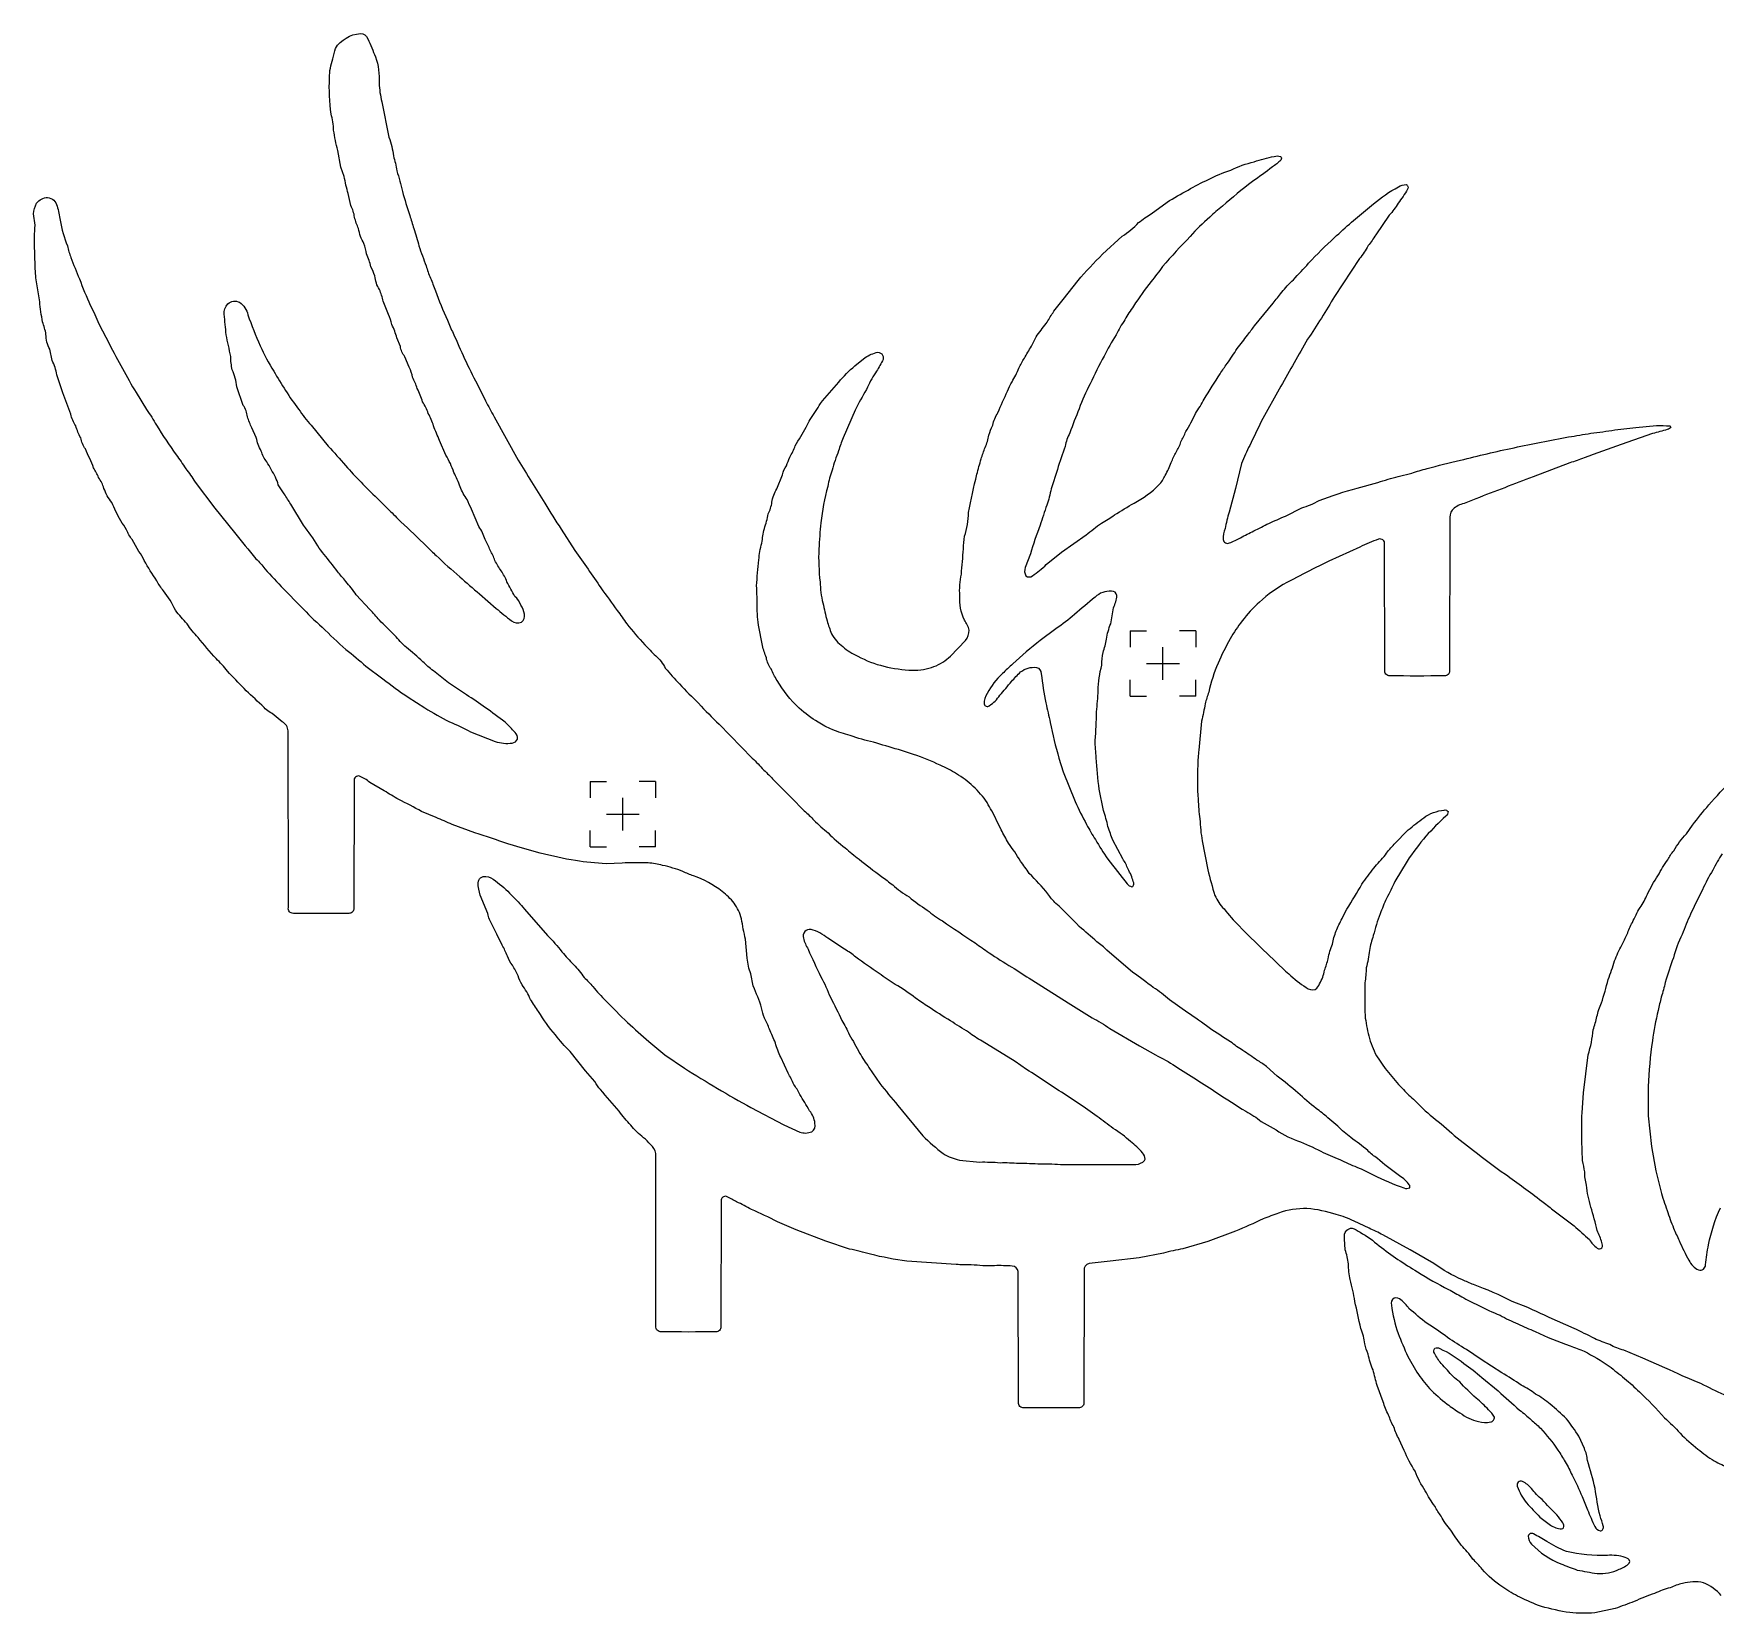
# Model space of a CAD drawing. Header units: millimetres. Extents: x 0 to 1200, y 0 to 744.
# Drawn here: x 0 to 514, y 261 to 743 of the extents above; entities that cross this region are included whole.
import ezdxf

# ---------------------------------------------------------------- set-up
doc = ezdxf.new("R2010")
doc.units = ezdxf.units.MM
doc.layers.add('REZ', color=7, linetype='CONTINUOUS')
doc.layers.add('ZNACENI', color=34, linetype='CONTINUOUS')

msp = doc.modelspace()

# ---------------------------------------------------------------- linework, layer by layer
at = {"layer": 'REZ', "color": 7}
for points in [[(516.4886, 327.5951, -0.019612), (509.3933, 330.9917, -0.020485), (498.3997, 335.8432), (491.5899, 338.7215), (485.8562, 341.1791, -0.066363), (481.568, 342.9007, -0.016307), (476.8341, 344.7535, 0.011308), (470.6092, 347.8363), (462.9863, 351.1663, 0.012105), (456.4904, 354.1986), (451.7593, 356.0582, 0.03494), (439.897, 361.2275, -0.007674), (436.507, 362.7028, -0.052546), (427.8008, 367.6434), (420.5369, 371.8401), (412.1795, 376.4154, 0.012437), (408.0238, 378.4568), (403.4134, 380.6078, 0.062344), (397.9923, 382.6126, 0.05671), (389.0211, 384.4983, 0.088484), (380.3665, 383.0919, 0.008514), (375.6077, 381.2989, -0.015857), (367.1496, 377.5705), (358.7191, 374.3792), (351.1282, 372.1793, 0.023217), (345.1777, 370.8488), (337.7539, 369.4528), (328.947, 368.3776), (322.488, 367.6767, 0.392603), (320.9423, 365.4727), (320.8799, 324.9951, -0.424592), (319.2422, 323.5803), (302.5265, 323.5822, -0.470756), (300.8853, 325.2524), (300.8114, 365.2258, 0.373291), (298.996, 366.8918, 0.021858), (293.5439, 367.01, -0.040407), (286.4577, 367.3023, -0.045604), (281.867, 367.404), (266.7922, 368.4398, -0.036985), (255.6651, 370.5544, -0.002939), (249.3084, 372.1115), (242.0419, 374.4909), (232.9678, 377.9396), (227.2586, 380.4565, 0.013087), (219.3091, 384.2055, 0.024569), (214.7668, 386.5209, 0.024395), (211.7305, 388.1562, 0.523592), (210.0288, 386.7988), (209.9521, 348.3277, -0.438705), (208.4245, 346.8037, -0.006237), (191.7174, 346.7993, -0.472854), (190.1363, 348.5283), (190.0844, 401.2679, 0.196209), (188.4364, 404.0255, 0.057597), (186.3647, 406.127, -0.078489), (182.4319, 409.9903, -0.033488), (178.873, 414.1872, -0.006282), (173.2146, 420.824, -0.059525), (171.4309, 423.2425), (168.5699, 426.5585), (163.8909, 432.4704, -0.034404), (159.4198, 437.5417, -0.049531), (154.2756, 444.6632, -0.026944), (151.7797, 448.3805, 0.06358), (149.2166, 452.8202, -0.036887), (148.0249, 455.5774, 0.040366), (146.2568, 458.8225, -0.070364), (144.7418, 461.6042, 0.029026), (143.1786, 464.9577), (141.5295, 468.2756), (140.1276, 471.1958, -0.092902), (138.7148, 474.6116), (136.4572, 480.1781, -0.08459), (135.7985, 484.0455, -0.442779), (138.1385, 485.9603, -0.141533), (141.071, 484.6337, -0.034517), (146.0045, 480.2455, -0.025558), (149.9647, 475.9528), (156.9889, 467.9354, -0.032688), (161.4007, 462.9353, 0.018536), (164.9797, 459.012, -0.035165), (168.1934, 455.0927, -0.030498), (170.8481, 452.3051, 0.033614), (174.8264, 447.9532, 0.007839), (181.419, 441.3668, 0.012502), (187.984, 435.4836, -0.012189), (192.8259, 431.4769), (198.8704, 427.3547, 0.016032), (219.154, 415.3495), (229.2259, 410.0837), (234.0471, 407.8379, 0.188083), (237.735, 407.9625, 0.337146), (238.7078, 410.5337, 0.145836), (237.0791, 414.356, 0.004848), (234.0865, 419.368, 0.036688), (232.2742, 422.3683, 0.024298), (230.4959, 425.8827), (228.2534, 430.7053, -0.03373), (226.6296, 435.034, 0.015187), (224.7864, 439.2717, 0.031039), (223.3372, 442.6725, -0.072957), (222.4119, 445.79, 0.026751), (219.8357, 452.4749), (219.1093, 456.175, -0.079251), (218.0296, 460.9791), (217.5334, 466.7751, -0.036555), (216.3072, 473.0188, 0.078709), (214.0028, 477.7877, 0.056867), (210.3508, 481.3784, 0.077324), (201.572, 486.138, -0.044493), (198.371, 487.4657, 0.042352), (192.1382, 489.3221, 0.024311), (187.7222, 490.1315, 0.01712), (179.7764, 490.0275), (174.9033, 489.799, -0.019252), (165.5585, 490.7738, -0.02328), (154.7724, 493.1078), (149.3866, 494.5943), (144.9178, 495.8798, 0.013392), (134.8136, 499.2564), (127.8624, 501.7932, 0.01736), (122.9943, 503.9258), (118.5172, 505.795, 0.019373), (111.5234, 509.4364, -0.001971), (107.1225, 512.0932), (102.701, 514.7002, 0.07139), (99.5352, 516.611, 0.523963), (97.8987, 515.1686), (97.8311, 476.1927, -0.439052), (96.3096, 474.6627, -0.006488), (79.3551, 474.6624, -0.472158), (77.8152, 476.4311), (77.7667, 530.4228, 0.265645), (75.9101, 533.2134), (72.8962, 535.7341, -0.095349), (69.6828, 538.3174, -0.025833), (59.2384, 548.6615, 0.02965), (55.7617, 552.5035, -0.01843), (50.2406, 558.9527, -0.050609), (46.9094, 563.1184, -0.024719), (43.3534, 567.2815, 0.060036), (39.6749, 573.246, -0.075848), (37.6609, 576.3113, -0.021393), (33.7728, 582.4527, 0.07294), (32.1084, 585.2642), (30.1166, 588.9209, -0.08968), (28.4114, 591.8696, -0.030185), (25.1161, 597.5064, -0.02744), (23.8764, 600.2139, -0.087351), (21.4952, 604.5283, 0.074488), (19.8564, 607.8505, 0.052743), (18.2867, 610.851, 0.049302), (17.1805, 613.6286, -0.045706), (15.8291, 616.5697, -0.098199), (14.3761, 619.9689, -0.046274), (12.8838, 623.6018, -0.09164), (11.3314, 627.2099, -0.002486), (8.8956, 633.7028), (7.1104, 639.2149, 0.075923), (5.6555, 643.6135), (4.8982, 647.0508, -0.126486), (3.7669, 651.5834, 0.052203), (2.7201, 655.4009, -0.020675), (1.8626, 661.5473), (0.6854, 668.8116, -0.016244), (0.4062, 674.4474, -0.010019), (0.2577, 681.3753, -0.018936), (0.4666, 684.9071), (0, 688.4115, -0.113114), (0.9145, 691.6742, -0.209579), (4.2737, 693.4383, -0.302127), (7.1701, 690.7826, -0.017711), (8.1566, 686.4401, 0.068128), (10.3569, 678.5993, 0.042566), (11.3935, 675.0276, 0.01348), (13.9859, 668.5996, 0.013696), (17.301, 660.4704, -0.024716), (19.9236, 654.805), (23.1447, 648.6374, 0.016574), (31.3286, 633.7727), (34.4853, 628.5786, -0.034708), (37.5006, 623.8261, 0.011715), (43.5202, 614.8166, -0.014757), (46.4724, 610.5381, -0.018346), (49.3347, 606.4724), (55.3341, 598.4548), (61.3816, 591.034, 0.00757), (67.9309, 583.0326, -0.036924), (70.6671, 579.9149, -0.005295), (76.3023, 573.7997), (81.6621, 568.4456, 0.033884), (88.1862, 562.1104, 0.020916), (95.4206, 555.3205, -0.020251), (101.5319, 550.1522), (106.7009, 546.3314, 0.02168), (114.3865, 540.7378), (119.5339, 537.4684, 0.020861), (127.0357, 533.2424, -0.016609), (133.5079, 530.153), (141.0346, 527.1942, 0.118835), (146.192, 526.7104, 0.270303), (147.8499, 527.9237, 0.219311), (147.0677, 529.9572, 0.022392), (144.0193, 533.12, -0.001398), (138.093, 537.5183, 0.007927), (132.2223, 541.4564), (126.7331, 545.108), (122.119, 548.7859, -0.023493), (118.8874, 551.5685, 0.02165), (113.871, 555.9178, -0.035253), (110.2985, 559.6604, -0.003145), (105.6333, 564.2688, 0.016668), (102.7538, 567.4941), (98.5702, 572.0126, 0.025103), (95.4204, 576.0919, -0.018851), (92.8256, 579.1553, 0.016749), (88.7404, 584.3456, -0.059363), (86.8583, 586.9558, 0.030455), (82.4213, 593.2704), (78.5509, 599.6534, 0.023721), (76.577, 602.8368), (74.7538, 605.5825, 0.041553), (73.88, 607.9712, 0.005504), (71.2651, 612.6395, -0.107613), (69.5557, 615.9325, -0.078373), (68.0197, 620.0474), (66.6655, 622.9874, -0.03512), (65.3217, 626.4318, 0.121714), (64.0248, 629.8956), (62.102, 635.6007, 0.064962), (60.7045, 640.7733, -0.06441), (60.2287, 644.8273, 0.006274), (58.7989, 651.4869, 0.020029), (58.1712, 657.7154, -0.213448), (59.307, 660.8884, -0.314258), (62.9192, 661.3776, -0.178933), (65.4738, 657.5674, 0.027258), (69.2315, 648.1211, 0.040354), (73.3878, 640.3403, 0.034238), (80.9545, 628.7209, 0.026455), (84.7496, 623.7912), (89.9728, 617.4526, -0.015929), (95.2894, 611.4668, 0.017002), (104.922, 601.5045), (108.6348, 597.9148, 0.004366), (112.2109, 594.3019, -0.007924), (120.0491, 586.8347, 0.02281), (122.983, 584.0206, 0.021384), (130.1796, 577.5428, 0.021397), (136.2628, 572.3067), (141.3248, 567.8607, 0.014975), (145.9895, 564.0709, 0.248368), (149.0191, 563.6509, 0.288868), (149.9606, 566.0802, 0.120067), (148.8513, 568.8675, 0.107914), (147.06, 571.5221, -0.019118), (144.6163, 576.0005, 0.038596), (142.8865, 579.2849, -0.021404), (140.8928, 582.4601, 0.073281), (139.4802, 585.6259, 0.047608), (137.939, 588.8868, 0.072575), (136.0659, 592.8487), (133.7303, 598.1328, 0.006813), (132.4522, 601.1043, -0.082477), (130.3529, 604.9859, 0.027554), (128.3994, 609.428, 0.045994), (125.9773, 614.6763), (124.036, 619.1235, -0.018716), (122.1864, 623.6087, 0.060243), (120.5864, 627.4471, 0.046116), (118.8441, 630.9765, 0.040544), (117.2008, 635.047, 0.038365), (115.7906, 638.4638, 0.077668), (114.7468, 641.5324), (113.4194, 644.7335, -0.141342), (112.0534, 647.9186), (110.9998, 650.4829, 0.039649), (109.4505, 654.5924, 0.061627), (108.4419, 657.6755), (106.7463, 661.7243, 0.058692), (105.6572, 665.2742, -0.117508), (104.2463, 669.4409, 0.024607), (103.06, 672.2004, 0.04758), (101.7084, 676.1417, 0.039257), (100.9199, 679.3159, -0.08697), (99.2711, 683.8843, -0.041384), (98.0433, 687.3767, 0.090413), (96.9207, 690.9127, -0.010797), (96.1222, 694.5829, -0.036986), (94.9092, 699.832), (93.8098, 702.6274), (92.9501, 707.7727, -0.038678), (91.6636, 713.9915, 0.057518), (90.8737, 718.9156, -0.041099), (90.3887, 729.9671, -0.094368), (91.4581, 735.7757, -0.016886), (92.2108, 738.9648, -0.241539), (99.8116, 743.474, -0.336402), (102.0824, 741.8916, -0.008864), (104.4447, 736.3692, -0.096895), (105.5364, 728.3193, 0.046313), (106.3606, 722.6592), (108.5571, 711.8161, -0.054879), (109.9122, 706.1258, -0.038447), (110.9652, 701.5608, -0.013493), (112.6792, 695.269, 0.014304), (114.8896, 687.9325, -0.022805), (116.1125, 683.9379, -0.032521), (117.7017, 678.5947, 0.012604), (119.9381, 672.5193, 0.044621), (121.2332, 668.8047, -0.006347), (122.7569, 664.9347, 0.025777), (126.4514, 655.9624, 0.04383), (128.2184, 651.9431, 0.022333), (135.4633, 636.4394), (138.0365, 631.2537, -0.004366), (140.6707, 626.3433), (148.0664, 613.1527, 0.006517), (156.1697, 600.005, 0.01817), (161.21, 592.0903), (165.375, 585.5635, -0.005919), (173.3142, 574.0983, 0.002528), (178.3136, 567.1669, -0.017047), (181.1907, 563.1073, 0.012666), (186.7068, 556.7545, 0.005808), (190.044, 553.3662, -0.101013), (192.989, 549.5853, 0.030495), (197.3699, 544.763, 0.020405), (203.1684, 538.8569, 0.019719), (209.4546, 532.449), (219.5462, 522.1403, -0.010328), (223.0506, 518.4686, -0.024959), (226.149, 515.3784), (231.4524, 510.1222), (235.4439, 505.9698, -0.04641), (238.3871, 503.1082, 0.025096), (242.7741, 499.2252, 0.045718), (247.9129, 494.7276, 0.022897), (252.2065, 491.2082, 0.016806), (259.0383, 485.9682, -0.012391), (262.4538, 483.3472, 0.043676), (267.4413, 479.692, 0.025933), (273.0253, 475.6653, 0.05226), (277.6555, 472.3549, 0.001925), (287.6209, 465.6246, -0.003763), (291.8851, 462.6376, 0.011608), (298.8235, 458.2588, -0.007578), (304.9425, 454.3166), (316.0316, 447.2807), (323.408, 442.7519, -0.028349), (328.806, 439.4836), (337.8612, 434.1783), (342.7289, 431.441, -0.026822), (348.8089, 428.0084, -0.001034), (361.6485, 419.7651, 0.007703), (370.3426, 414.1916, -0.048173), (375.0537, 411.0762), (378.7228, 409.0676, 0.06596), (386.1193, 405.191, -0.02323), (393.3054, 402.0139, 0.042328), (399.0149, 399.4978, 0.0265), (404.2855, 397.1294, -0.023231), (409.2918, 394.7268, 0.023029), (418.6466, 390.7531, 0.246528), (420.405, 390.8351, 0.327235), (420.0481, 391.9809, 0.099011), (416.8427, 394.7564, -0.026495), (410.5391, 399.8035, -0.044859), (407.6123, 402.17, 0.014389), (402.4088, 406.1817, -0.053812), (398.4954, 409.641), (395.3802, 412.2011, 0.035773), (391.8126, 415.0486, -0.017134), (386.2642, 419.8279, 0.016769), (379.9475, 424.8873), (376.6297, 427.8716, 0.049909), (373.7345, 429.79, 0.007802), (369.4665, 432.7676, -0.040738), (365.6877, 435.4422, -0.012286), (359.1828, 439.6587, 0.019642), (352.5895, 444.2669), (346.9894, 448.2545, 0.059974), (342.0333, 451.9856, 0.014891), (335.8691, 456.6465), (327.9174, 463.4012, 0.046079), (324.8193, 465.9505, 0.019335), (319.4349, 470.6127, 0.0257), (312.3405, 477.6864, -0.064281), (309.8858, 480.6703, 0.014745), (304.1991, 486.8668, 0.007087), (301.4958, 490.6442, 0.025272), (297.8193, 496.1013, -0.005982), (295.6104, 500.1876, 0.005536), (292.7695, 505.9777, -0.045779), (291.3158, 508.5461, 0.106766), (281.8988, 517.3468, 0.035329), (276.9678, 519.9311, 0.032667), (268.8295, 523.2244), (264.1971, 524.7186, -0.003362), (256.6178, 526.9464, -0.034668), (249.484, 529.0424, -0.034502), (243.9714, 530.8265, -0.044919), (239.659, 533.0933, -0.050939), (233.9213, 537.3522, -0.080386), (227.1523, 545.8592, -0.040125), (225.3106, 549.3475, -0.128035), (223.8659, 552.7501, -0.030262), (222.6318, 556.4899), (221.4811, 562.765, -0.03958), (221.0002, 569.5675, 0.023711), (220.8698, 574.7227, -0.013999), (221.579, 582.6682, -0.059694), (222.4896, 587.7924, -0.032078), (223.261, 592.2241, 0.026656), (224.4494, 596.733, 0.077966), (225.5591, 600.2744, -0.109294), (227.0854, 604.3934), (228.7689, 608.6973, -0.110161), (230.0061, 611.4356, -0.014033), (231.0022, 614.0238, 0.036467), (232.6895, 617.5759, -0.003758), (236.0528, 623.1845, -0.039817), (237.2718, 625.6093, 0.033569), (240.3575, 630.4734, -0.011616), (245.953, 637.0028, -0.033712), (250.8881, 641.9884), (254.0733, 644.5588, -0.086797), (257.8739, 646.1156, -0.591239), (259.3161, 643.4747, -0.02742), (257.2045, 639.8527, 0.038426), (254.4264, 634.7518, 0.017172), (250.9962, 628.4208), (247.292, 619.9526, 0.021488), (245.9255, 616.0175, 0.019397), (243.9286, 610.093, 0.027178), (242.6002, 605.1418, 0.032609), (240.4851, 594.0149, 0.006388), (239.885, 586.0114, 0.038273), (240.2677, 575.9183, 0.051244), (241.1139, 569.5172, 0.009812), (242.4286, 564.0603, 0.020705), (243.7506, 560.1067, 0.10727), (247.2364, 556.1629, 0.07732), (251.7845, 553.2576, 0.067668), (259.7701, 550.1997, 0.052196), (268.509, 548.965, 0.089421), (275.0585, 550.0557, 0.103088), (280.0913, 553.2968), (284.7284, 558.0856, 0.144714), (285.8646, 561.2281, 0.094856), (284.3527, 564.2876, -0.128463), (282.9622, 571.7137, -0.06711), (283.4356, 578.2693, 0.003116), (284.0617, 586.0119, -0.039453), (284.3852, 589.8789, 0.080278), (285.6023, 597.1267, -0.007668), (288.1563, 608.822, -0.006094), (289.4969, 613.518, -0.019114), (290.6769, 617.0303, 0.087193), (291.8373, 620.8007, -0.028089), (293.0067, 623.8172, -0.098313), (294.6182, 627.6508, -0.010653), (297.5333, 634.1952, -0.055637), (298.9131, 637.1246, 0.030441), (301.0409, 641.2445, -0.033074), (302.6844, 644.3146, -0.003562), (304.8173, 647.9323), (306.281, 650.7901, -0.025961), (309.3837, 654.9279, -0.003189), (311.3626, 658.1092, -0.023612), (314.5176, 662.2174), (319.0855, 668.0042, -0.021141), (326.5714, 676.0821), (332.5727, 681.5406, 0.061445), (337.5756, 685.7619, -0.023575), (341.4577, 688.4639), (346.274, 691.9287, -0.029338), (352.717, 695.6925, -0.042902), (358.9047, 698.8653, -0.051078), (365.7177, 701.7357, -0.058219), (372.8918, 704.338, -0.022192), (378.9647, 705.9764, -0.145334), (380.954, 705.9209, -0.456569), (380.9993, 704.8342, -0.056807), (378.4741, 702.7634, -0.013418), (372.3428, 698.2472, 0.017532), (363.1816, 690.7828, 0.034371), (359.3396, 687.3805, 0.041573), (353.3729, 681.5339, 0.016343), (344.9078, 672.2871, -0.005528), (341.4296, 667.7263, 0.023577), (336.0468, 660.2035, 0.047116), (333.4189, 656.0407, 0.054904), (330.7277, 651.404, 0.02874), (327.0144, 644.9401, 0.020101), (322.803, 636.432, 0.040684), (319.402, 628.8385, 0.008175), (316.5568, 621.5149, 0.062009), (315.1182, 617.3596, 0.015318), (312.7722, 610.3293), (310.8546, 604.3719, -0.037919), (309.5203, 599.4232, -0.008821), (307.4853, 593.2644, 0.016747), (304.5139, 584.4927), (302.9783, 580.3787, 0.24221), (303.178, 577.8167, 0.373044), (305.1427, 577.8191, 0.035846), (309.3935, 581.2209), (314.0615, 584.9837), (321.5439, 590.3234, -0.014123), (326.257, 593.9001, 0.008301), (330.2258, 596.3926, -0.013555), (336.2253, 600.0197, 0.079785), (343.8136, 605.6302, 0.113681), (345.6857, 608.4962, 0.049344), (347.5693, 612.4671, -0.018717), (349.0259, 615.6147, 0.068711), (350.5265, 618.7441, 0.032496), (351.9917, 621.8881, 0.029801), (354.9706, 627.4059, 0.016142), (357.655, 631.7953, -0.014439), (362.4838, 639.5476, -0.006132), (364.6142, 642.6661, 0.02126), (367.6725, 647.2607, 0.023768), (370.8398, 651.3599, 0.016994), (372.9495, 654.1502), (378.6553, 661.1455, 0.005591), (381.3018, 664.4308, -0.03353), (384.8693, 668.2931, 0.015162), (389.4963, 673.3135, -0.01794), (397.4527, 681.1549, -0.008863), (402.642, 685.8599), (409.34, 691.4662, -0.047191), (416.9376, 696.6685, -0.13815), (419.285, 697.3273, -0.515485), (419.7601, 695.9359, -0.04196), (416.8463, 691.6512, -0.043251), (414.18, 688.0044), (410.0341, 681.9698, -0.023098), (407.6883, 678.6904, -0.057597), (405.0947, 674.7634), (397.4656, 663.1698, -0.00974), (389.2351, 650.0749, 0.004984), (381.0413, 635.7144), (375.0777, 624.9313, 0.003986), (371.5444, 617.6427, 0.02066), (369.0661, 612.1676), (367.1754, 604.4486), (365.273, 597.2347, 0.036142), (364.0246, 592.2504, 0.11068), (363.4677, 588.9003, 0.527632), (365.347, 587.857, 0.029173), (368.6832, 589.4351, -0.015324), (372.8231, 591.5147, -0.004371), (377.3657, 593.8294, 0.003708), (382.4348, 596.0803), (387.4119, 598.5535, 0.056934), (392.7238, 600.822, -0.025923), (404.4038, 604.6202), (410.6833, 606.364, -0.008008), (416.9362, 608.1718), (421.0299, 609.1554, -0.03114), (425.7014, 610.5553, -0.014478), (435.8843, 613.1382, -0.008228), (452.3058, 616.96, -0.011599), (468.9527, 620.2374, 0.005288), (475.7293, 621.3847, 0.021027), (483.0531, 622.4183), (489.5098, 623.1305), (495.7741, 623.7034, -0.031115), (499.8603, 623.6002), (500.1489, 623.3535, -0.272832), (499.105, 622.495, -0.007125), (494.6138, 621.2783), (484.9809, 617.9712, 0.007006), (473.7, 613.8131, -0.018747), (469.3178, 612.3186), (458.0963, 608.0172, 0.007572), (449.4571, 604.726, 0.011229), (440.6193, 601.3105, -0.027317), (436.5033, 599.7768, 0.121277), (433.3402, 597.9088, 0.178602), (432.6554, 594.9526), (432.6156, 548.7126, -0.433293), (431.0363, 547.2398, -0.006278), (414.3294, 547.2482, -0.471603), (412.8026, 549.0296), (412.7558, 587.5164, 0.549956), (410.926, 588.9909, 0.045817), (405.1952, 586.5923), (395.7344, 582.266, 0.012445), (390.7512, 579.8076, 0.007552), (382.9191, 575.775, 0.062842), (374.4957, 569.752, 0.053382), (369.2359, 564.0334, 0.046201), (365.6091, 558.534, 0.031342), (361.8669, 551.0818, 0.050962), (359.017, 542.2598, 0.046397), (357.9638, 538.695, -0.01037), (356.8116, 533.4209), (355.9642, 524.5195, 0.026125), (355.6601, 519.8943, 0.031151), (355.7551, 509.5254, 0.026924), (356.3233, 503.5092, 0.031818), (357.0009, 496.7881), (358.7423, 488.007, 0.021124), (360.9027, 480.1497, 0.097914), (363.6816, 476.0494, 0.035343), (368.3107, 470.8326, 0.014604), (383.4792, 456.1444, 0.045233), (388.7572, 452.0234, 0.225412), (391.5591, 451.4204, 0.166339), (392.8776, 453.156, 0.09427), (394.3759, 457.2865, 0.022849), (395.526, 460.811, -0.068946), (396.8041, 465.2829, -0.053409), (397.9696, 469.3013, -0.03614), (399.754, 473.0633, -0.029284), (401.2148, 475.9591, 0.011607), (405.7883, 483.5669, -0.012469), (409.417, 488.4503, -0.019654), (413.0572, 492.5861, -0.053205), (415.7118, 495.7908), (419.9802, 500.1584, -0.012637), (424.6801, 503.8985, -0.129953), (430.9481, 506.224, -0.329488), (432.1174, 505.7756, -0.22717), (431.4368, 504.3678, 0.022913), (425.3664, 498.2224, 0.030801), (419.5956, 490.6103), (415.8673, 484.4027, -0.021391), (413.3146, 479.2085, 0.020304), (411.3865, 474.5058, 0.024757), (409.2771, 467.8776, 0.031211), (408.1097, 463.3599, -0.022307), (407.1561, 458.0035, -0.020876), (406.7095, 453.4373, 0.009646), (406.7656, 443.4745, 0.041312), (407.9316, 437.2058, 0.066622), (410.2813, 431.1774, 0.054732), (418.105, 421.2797, 0.040558), (421.5379, 417.8627, 0.03047), (427.4669, 412.3745, -0.018863), (434.0444, 406.7873), (439.9082, 402.2405, 0.020507), (449.6438, 394.9556, -0.003871), (460.7549, 386.7652, -0.012088), (464.1416, 384.0748, -0.011668), (470.6056, 379.1544, -0.015969), (475.296, 374.9669, 0.098786), (477.7022, 372.3862, 0.365339), (479.1427, 372.4493, 0.217879), (479.1241, 374.0664, 0.03179), (477.7247, 377.7359, 0.009288), (475.7818, 384.9331, -0.045153), (474.3883, 391.6077, -0.058333), (473.8804, 395.6484, 0.03042), (473.2374, 399.133), (472.9792, 405.2776, -0.011842), (473.0787, 413.7384), (473.5277, 419.8039), (474.9506, 431.4676, 0.053215), (476.4811, 439.0857, 0.024163), (477.6167, 443.1165, -0.058972), (479.0051, 447.2926, 0.019827), (481.017, 454.4612, 0.030306), (483.0141, 460.1356, -0.035615), (485.2464, 464.9624, 0.008488), (486.8404, 468.3031, -0.043735), (488.4361, 471.8932, -0.023179), (490.7725, 476.4268, 0.0492), (493.0311, 480.4925, -0.037447), (496.2477, 486.1619, -0.025426), (499.2444, 491.0715, -0.041353), (501.0757, 493.7993, -0.057634), (504.9317, 498.9538), (506.7587, 501.618, -0.009195), (511.7887, 507.8006, -0.02121), (518.9738, 515.4038, -0.013223)], [(515.8779, 492.9024, 0.042874), (513.0528, 487.8211, 0.047963), (509.8856, 481.8811, 0.014369), (506.2116, 474.4007, 0.022637), (503.634, 468.2166, 0.059798), (500.9939, 461.0581, 0.029423), (498.5064, 453.5863, -0.006898), (497.2825, 449.0921, 0.028073), (496.3663, 444.9704, 0.039499), (494.56, 435.7161, 0.025311), (493.2399, 421.7593, 0.008443), (493.3149, 412.7883), (494.3084, 403.4474), (495.5966, 395.979), (497.0872, 389.8447, 0.019813), (499.0852, 383.9207, 0.029992), (501.0452, 378.481, 0.017351), (502.741, 374.6823, 0.023168), (505.7142, 368.662, 0.178267), (508.6505, 365.7103, 0.482046), (510.8282, 367.2884, -0.023582), (511.6926, 373.4314, -0.053161), (515.3221, 384.6812, 0.036457)], [(515.6156, 266.241, 0.115242), (510.1535, 270.1397, 0.124904), (503.7438, 269.8906, 0.055887), (500.0174, 268.624, 0.044521), (495.2426, 266.8699, 0.021748), (489.0039, 264.4241, -0.005958), (483.1652, 262.2199), (476.9342, 260.9627, -0.051092), (469.3422, 261.0022, -0.032318), (460.6326, 262.9161, -0.035029), (454.0501, 265.7393, -0.037716), (448.8155, 268.7983, -0.066001), (442.54, 274.2859, 0.028942), (439.6868, 277.3829, 0.041272), (436.1253, 281.6393, -0.011556), (432.9476, 286.2095, -0.058364), (429.9884, 290.4849, -0.055615), (428.1481, 293.4736, -0.051724), (425.1778, 298.2448, -0.052445), (422.037, 304.1956, -0.033206), (418.7053, 310.5675), (417.1899, 313.9408, -0.045421), (415.5508, 317.763, -0.052294), (413.9711, 321.3597, -0.062298), (412.312, 325.4237), (410.42, 330.3914, 0.003592), (409.219, 335.1453, -0.048361), (407.7262, 340.0283, -0.060299), (406.6694, 343.0914, 0.072142), (405.4879, 347.8534, -0.005304), (403.668, 356.1018, 0.033151), (402.2183, 362.7531, -0.066181), (401.7353, 367.5543, 0.039918), (400.7194, 371.8847, -0.020494), (400.4556, 376.229, -0.418374), (402.8048, 378.47, -0.08002), (405.2588, 377.2145, -0.061291), (411.0506, 373.0861, 0.030357), (422.7727, 365.1635, 0.029424), (432.2967, 359.7822, 0.016606), (436.3695, 357.5409, 0.043379), (441.3165, 354.9951, 0.026245), (448.025, 351.8722, 0.03179), (453.4476, 349.2673, 0.018198), (458.7339, 346.9369, 0.036713), (469.4248, 342.5618, -0.005134), (473.7174, 340.851, -0.035856), (481.3368, 336.3052, -0.017635), (486.0333, 332.5509, -0.02721), (490.5813, 328.452, -0.020996), (498.2618, 320.5737, -0.024496), (503.0505, 315.7925, 0.024164), (508.4397, 310.9923, 0.050828), (513.4679, 307.4353, 0.069749), (518.118, 305.3801, 0.124758)]]:
    msp.add_lwpolyline(points, format="xyb", dxfattribs=at)
for points in [[(335.8293, 482.9124, 0.29761), (335.9513, 484.371, 0.063283), (334.36, 488.2082, 0.063746), (332.7644, 491.2985), (329.7123, 497.0366, -0.007304), (328.2303, 501.1742, 0.033589), (326.8222, 506.0928), (325.5843, 512.5823, -0.020403), (324.668, 522.2061, -0.021047), (324.2857, 527.5257, 0.028291), (324.7172, 536.1979, 0.014456), (325.2533, 542.728, -0.065861), (326.3463, 550.528, -0.043008), (326.7131, 554.3774, 0.042643), (327.7609, 558.4448, -0.051259), (329.0515, 563.162, -0.009221), (329.9521, 568.0407, 0.070338), (330.9702, 571.7834, 0.391079), (329.2826, 573.0981, 0.216742), (324.3259, 571.2932, 0.016292), (318.0294, 565.9668, -0.022455), (312.3207, 561.6361), (307.5601, 558.0357, 0.028434), (299.1285, 550.8988, 0.013974), (295.9753, 547.9213, 0.092639), (291.3626, 541.8802, 0.160048), (290.395, 538.6465, 0.570751), (291.9783, 538.1256, 0.096758), (295.2081, 541.2938, 0.004286), (298.7373, 545.5183, -0.021173), (301.5425, 548.449, -0.190131), (306.3578, 549.8409, -0.326153), (307.8669, 547.8693, 0.024533), (309.2883, 538.9553, 0.012578), (310.6141, 533.0023, 0.024654), (313.2492, 522.0899), (314.5518, 517.8778), (318.1822, 508.8782, 0.020543), (321.7141, 501.8384, 0.03244), (324.4209, 497.2077, 0.0319), (328.203, 491.2718, 0.007364), (334.0795, 483.7088, 0.183991), (335.5291, 482.8193)], [(339.5669, 399.5151, 0.191074), (338.7651, 401.5056, 0.052182), (335.136, 404.9155, 0.051937), (329.8153, 408.9191, 0.019342), (324.9222, 412.595), (320.6692, 415.6153), (315.5651, 418.997, -0.003999), (303.3716, 427.0072), (299.8411, 429.3557), (289.7828, 435.5991, -0.038966), (285.6657, 438.3431, -0.010909), (280.1078, 441.8371, -0.009308), (273.3693, 446.1049, -0.013488), (269.4674, 448.7649, 0.030847), (263.2035, 452.9704, -0.028603), (258.3333, 456.3128, -0.00897), (251.1735, 461.2868, 0.046872), (247.7452, 463.6927), (242.6342, 467.0576, 0.112545), (237.5054, 469.739, 0.580591), (235.1708, 467.1038, 0.067193), (236.6141, 463.7065, 0.011774), (240.5173, 455.3159, -0.023388), (243.421, 449.0131, -0.017124), (246.909, 441.9516, -0.0423), (249.1786, 437.6378, -0.022357), (252.3639, 431.952, 0.027947), (255.198, 427.6219), (258.4774, 422.7256, 0.006067), (263.9827, 415.9994), (271.6441, 406.6636, 0.027892), (277.9046, 401.2558, 0.089727), (282.8445, 399.2898), (289.1003, 398.6887, -0.027247), (295.2706, 398.4851, -0.030315), (300.9444, 398.2908, -0.027864), (307.6171, 398.0921, -0.026957), (314.5406, 397.8951, 0.002623), (336.7832, 397.9479, 0.198277), (339.4066, 399.15)], [(428.0811, 341.8098, -0.262809), (429.5705, 341.6876, -0.080851), (436.9194, 337.0902, -0.051448), (442.4124, 332.8357), (447.3977, 328.7427, 0.007395), (453.9987, 322.906, -0.016204), (457.4928, 319.9459, -0.01097), (460.3395, 317.3936, -0.034629), (465.6985, 310.6799, -0.010731), (467.917, 307.0956, -0.047601), (470.0067, 302.9575, -0.035668), (473.071, 296.4711), (474.7287, 292.4043, 0.013581), (476.9634, 287.327, 0.244509), (478.5759, 285.9772, 0.47965), (479.5542, 287.494, 0.018272), (478.5611, 290.5685, -0.018289), (477.0309, 298.9412, 0.024056), (474.7272, 307.4939, 0.086887), (473.7795, 311.1043), (472.0925, 314.9088, 0.012457), (468.3215, 320.2318, 0.011391), (463.3376, 324.7105, 0.04759), (458.8612, 327.7944, 0.051793), (454.48, 330.5053, 0.01588), (448.5555, 334.3222), (442.2283, 338.3748), (437.7202, 341.383, -0.010321), (431.9938, 345.0743, 0.020969), (425.7488, 349.3252, -0.016474), (420.1811, 353.9547, 0.066072), (417.7196, 356.5666, 0.253228), (415.6548, 357.1191, 0.329098), (414.8338, 354.9853, 0.047414), (416.8725, 346.3266, 0.013302), (419.853, 339.3051), (422.6181, 334.446, 0.032425), (426.4521, 329.5306, 0.041868), (431.8642, 324.7329, 0.034832), (435.7655, 322.0716, 0.11139), (441.3986, 319.3632, 0.109839), (445.1494, 319.2701, 0.421821), (446.2708, 320.7563, 0.072167), (444.5146, 322.9685, 0.046241), (440.6717, 326.5322, -0.020856), (435.6773, 331.5422, -0.093679), (431.9543, 335.1268, -0.026485), (430.0416, 337.1245, -0.050185), (427.9447, 340.2426, -0.261578)], [(467.4379, 286.921, 0.32434), (467.1546, 288.3969, 0.038295), (465.3928, 290.8685, -0.022449), (460.8833, 295.5227, -0.045274), (457.6166, 298.8923, 0.111678), (454.87, 301.0549, 0.68185), (453.2798, 299.6071, 0.097058), (456.137, 294.5338, 0.01929), (460.1481, 290.2133), (463.3777, 287.7111, 0.119246), (466.8074, 286.5939, 0.211689)], [(487.6359, 276.6734, 0.237899), (486.2882, 277.8658, 0.094609), (480.7916, 278.4928, -0.065118), (468.2861, 279.7265, -0.057954), (462.2925, 282.7819, 0.014021), (458.2388, 285.0563, 0.520229), (456.6358, 284.3852, 0.186093), (457.6457, 281.9242, 0.110546), (466.6178, 275.9207, 0.022587), (471.5911, 274.0279, 0.020603), (477.6749, 273.0034, 0.125576), (484.4049, 274.2444, 0.122699), (487.4824, 276.1568)]]:
    msp.add_lwpolyline(points, format="xyb", close=True, dxfattribs=at)
at = {"layer": 'ZNACENI', "color": 34}
for p, q in [((335.0299, 561), (340.0299, 561)), ((335.0299, 561), (335.0299, 556)), ((355.0299, 561), (350.0299, 561)), ((355.0299, 561), (355.0299, 556)), ((345.0299, 546), (345.0299, 556)), ((340.0299, 551), (350.0299, 551)), ((335.0299, 541), (335.0299, 546)), ((355.0299, 541), (355.0299, 546)), ((335.0299, 541), (340.0299, 541)), ((355.0299, 541), (350.0299, 541)), ((170.0299, 515), (175.0299, 515)), ((170.0299, 515), (170.0299, 510)), ((190.0299, 515), (185.0299, 515)), ((190.0299, 515), (190.0299, 510)), ((180.0299, 500), (180.0299, 510)), ((175.0299, 505), (185.0299, 505)), ((170.0299, 495), (170.0299, 500)), ((190.0299, 495), (190.0299, 500)), ((170.0299, 495), (175.0299, 495)), ((190.0299, 495), (185.0299, 495))]:
    msp.add_line(p, q, dxfattribs=at)

doc.saveas('drawing.dxf')
